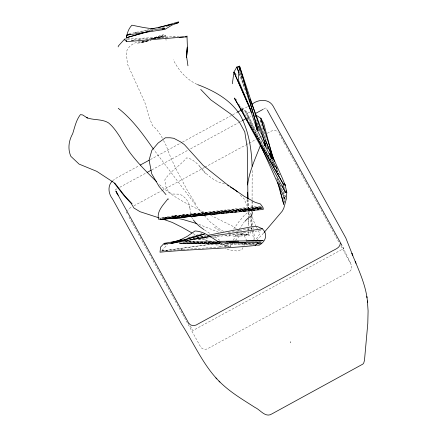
<?xml version="1.0" encoding="UTF-8"?>
<svg xmlns="http://www.w3.org/2000/svg" width="437" height="437" viewBox="0 0 437 437"><rect width="100%" height="100%" fill="white"/><g stroke="black" fill="none" stroke-linecap="round" stroke-linejoin="round"><path stroke-width="0.33" stroke-dasharray="2.19 1.64" d="M251.98 215.982L251.439 227.3M252.138 201.244L252.045 209.951L252.182 169.643M251.291 229.955L251.406 227.961M248.462 231.577L248.309 233.456L246.375 235.03L233.915 234.729L232.003 234.074M248.511 230.949L248.708 228.447M250.936 231.129L249.696 235.232L235.303 236.493L227.699 234.669M261.168 143.189L261.566 141.943M244.911 243.442L243.256 246.987M242.95 247.588L242.038 249.39L237.209 251.029L229.359 249.898L225.175 248.435M230.059 246.555L231.534 243.66M233.298 240.192L236.903 233.271M237.231 232.719L238.859 229.949M239.181 229.398L244.037 222.253M230.07 234.593L228.66 236.772L224.498 234.909M256.35 238.935L259.857 233.702L258.322 230.714M233.598 229.135L238.635 222.062L243.759 215.993L248.626 211.737M229.338 247.632L232.801 243.469M179.607 249.756L161.324 251.002L167.721 244.283M263.555 233.139L257.076 239.957M235.428 240.383L240.47 235.03L244.048 232.194M112.691 180.672L116.144 178.17L139.119 165.672M131.062 207.389L129.434 208.389A5.714 5.348 -26.2 0 0 127.73 210.661M252.002 209.727L254.307 208.46L258.611 207.406L181.59 216.293M150.377 159.554L181.803 142.457M182.398 142.134L232.031 115.144M232.626 114.822L236.772 112.566M242.103 109.665L248.626 106.12M115.166 189.795L117.487 188.533M119.809 187.271L145.335 173.385M151.715 169.917L187.692 150.355M190.592 148.777L239.908 121.956M240.487 121.639L241.645 121.005M246.867 118.165L250.931 115.958M263.691 109.015L266.013 107.753L266.985 109.512M133.962 205.805L161.57 190.794M162.16 190.472L204.265 167.573M204.86 167.251L245.594 145.095M246.184 144.773L248.555 143.483M249.15 143.161L256.262 139.294M259.818 137.36L261.594 136.393M267.357 133.263L271.344 131.095A5.714 5.348 -26.2 0 1 277.937 132.012M247.244 230.081L251.854 228.076L227.114 232.943M154.206 38.882L157.746 37.462L153.939 38.707M146.958 40.996L141.217 42.755L137.092 43.187L147.646 40.668M150.787 38.729L163.192 34.856L165.536 35.643L165.754 37.506M148.919 40.357L145.685 41.411L151.257 40.067M153.442 38.888L163.138 35.736L153.469 38.833M147.023 40.898L141.217 42.755L150.388 40.351M143.762 40.969L141.173 41.783L144.461 40.952M150.874 38.746L163.192 34.856M189.002 237.619L202.478 233.549L186.73 238.078M146.657 31.147L147.963 30.765M151.197 30.541L153.158 29.973M150.568 30.3L153.179 29.574M151.852 30.656L153.158 30.29M162.324 27.749L167.557 26.296M158.249 38.298L165.454 36.413L157.538 38.303M153.026 38.795L165.536 35.643L152.262 38.729M140.315 41.504C134.132 42.362 128.194 45.819 126.348 52.123L127.391 64.026L144.794 102.285L148.859 116.351L152.497 125.654L156.533 129.276L161.062 135.661L162.564 138.605M129.008 33.933L134.317 32.748M136.311 32.305L148.913 29.492M137.573 32.731L152.196 29.47M192.897 238.274L206.958 235.516M193.023 238.536L205.69 236.188L192.946 238.362M140.965 32.267L142.293 32.07M198.524 239.318L210.629 237.597M213.316 237.215L262.408 230.228M161.28 251.073L219.773 243.054L161.324 251.002M223.345 212.48L225.377 212.256M228.092 211.967L229.447 211.819M238.263 210.863L240.978 210.568M241.656 210.497L257.928 208.733M258.606 208.662L261.998 208.291M262.637 207.204L162.362 218.025L173.183 216.96M245.67 210.339L247.703 210.126M251.095 209.765L252.449 209.623M261.244 206.914L172.036 216.151L258.628 206.177L261.244 206.914L168.037 216.424L164.968 217.528L261.954 207.488M178.88 216.686L176.204 216.845M182.256 216.331L184.955 216.053M187.653 215.774L190.352 215.49M193.056 215.212L197.775 214.72M198.453 214.649L261.217 208.127L186.998 215.736M170.807 217.397L172.156 217.26M181.601 216.288L184.299 216.015M173.86 216.894L262.468 208.176L160.237 218.139L173.107 216.927M173.784 216.867L208.323 213.622M209.001 213.556L213.742 213.114M214.42 213.048L217.806 212.732M220.516 212.475L229.321 211.65M232.031 211.393L234.063 211.208M238.127 210.825L239.481 210.694M242.191 210.443L252.346 209.487M255.055 209.236L256.41 209.105M259.119 208.853L263.183 208.471M138.9 39.849L140.933 39.691M145.674 39.308L147.706 39.144M152.447 38.767L154.48 38.603M159.221 38.227L161.253 38.063M165.994 37.686L168.027 37.522M172.768 37.14L174.8 36.981M182.994 249.527L219.565 247.031M220.243 246.987L227.016 246.523M198.42 239.492C208.536 239.367 218.172 243.404 227.491 246.927M127.375 38.909L178.864 36.402M127.271 39.68L131.335 39.483M134.05 39.352L154.381 38.358M157.096 38.227L161.16 38.03M217.692 242.89L179.727 243.824L179.372 242.437M254.296 241.994L261.752 241.814L251.548 241.989M182.912 242.398L216.249 241.661M218.227 242.584L179.694 243.081L219.767 243.436M185.403 241.836L215.43 241.366M223.842 243.475L228.595 243.518M240.82 243.627L257.125 243.775M216.976 242.164L185.692 241.781L217.009 242.3M220.314 243.704L180.142 243.262L179.946 241.923M225.082 243.759L255.721 244.097L225.186 243.682M184.687 241.983L216.534 242.409M219.751 243.606L179.694 243.081L221.805 244.196M226.557 244.321L251.69 244.982M185.698 241.885L217.664 242.841M225.831 243.081L228.551 243.163M244.196 243.627L255.76 243.972M158.658 217.752L161.133 218.522M223.717 231.249L221.805 230.599L210.317 222.133L203.478 214.523M250.035 112.784L246.304 111.484L240.246 106.393M220.761 246.867L202.653 238.755M198.797 224.323L218.549 232.249M224.547 183.928C213.819 181.481 205.729 174.183 199.316 165.661C195.563 162.318 191.881 158.456 186.594 157.861C180.017 165.902 170.244 170.916 164.815 179.913L165.689 186.244L168.54 191.98L172.162 194.023L179.733 194.165C184.944 196.612 189.248 201.697 189.86 207.537L189.756 206.466L190.614 214.676M196.912 84.292C186.309 79.408 178.362 70.122 173.287 59.771M206.919 213.556C190.385 205.619 173.423 197.71 159.926 185.009L158.97 184.059M210.558 215.283L233.516 226.639L239.542 231.086M193.159 233.642L197.906 236.198M198.496 236.515L199.687 237.154M204.554 229.982L210.689 233.893M214.37 227.218L221.144 231.676M215.02 236.838L219.767 240.323M241.732 232.703L243.376 233.91L246.402 239.968M241.24 108.097L245.299 111.506L259.25 139.583M250.073 209.334L248.298 207.499L246.25 204.33L244.179 198.917L239.072 193.891M199.589 166.431L205.685 173.789M203.019 214.015L198.917 209.454L153.737 149.514M191.564 217.216L193.017 219.45M195.661 203.795L187.681 191.024L175.712 168.338L170.725 157.549L166.186 145.663L162.87 139.195M235.598 98.554L237.258 101.357M238.64 103.886L239.989 106.24M243.027 111.539L244.376 113.893M246.736 118.012L248.762 121.546M250.111 123.9L253.149 129.199M254.498 131.553L260.905 142.741M262.593 145.685L274.742 166.879M276.424 169.818L279.462 175.117M241.934 109.354L243.289 111.719M244.638 114.09L247.681 119.416M249.035 121.786L274.72 166.776M276.413 169.736L279.456 175.062M341.057 243.857L343.64 248.549L192.793 330.591L189.882 325.314M283.952 142.511L278.784 133.143A5.714 5.348 -26.2 0 0 278.254 132.362M284.274 143.096L305.736 182.027M306.064 182.617L309.658 189.134M309.986 189.729L339.27 242.841M340.898 245.796L351.703 265.701A5.714 5.348 -26.2 0 1 349.13 271.787L207.138 348.945A5.714 5.348 -26.2 0 1 200.78 347.197L163.613 279.899M163.291 279.309L128.582 216.32M241.863 109.381L242.83 111.173M282.597 184.682L284.858 188.866M256.169 226.535L254.634 223.547L252.062 216.495M256.475 227.131L258.01 230.119M268.531 155.927L246.304 111.484L259.256 139.867M269.749 158.358L270.661 160.188M283.449 185.752L284.973 188.8M126.178 211.655L127.702 214.704M341.068 243.562L351.151 264.39M276.708 178.116L277.834 180.585M278.112 181.202L285.716 197.863M245.299 111.506L253.695 130.051M235.341 73.247L236.171 75.109M249.511 104.984L250.062 106.229M256.175 119.924L257.289 122.415M257.153 124.414L259.917 130.641M266.827 146.204L267.657 148.072M235.33 73.247L236.144 75.12M256.841 122.54L259.567 128.778M258.382 128.232L260.556 133.225M266.532 146.941L267.346 148.809M239.869 72.575L242.54 79.594M239.257 73.394L245.796 90.601M267.335 147.318L268.302 149.869M251.827 215.856L250.663 212.65L250.975 214.649M239.372 74.088L247.429 96.566M256.634 122.262L260.55 133.181M239.744 72.58L244.769 86.63M254.82 114.734L255.732 117.291M254.842 114.931L255.705 117.526M258.709 126.593L260.643 132.422M277.096 169.977L278.32 173.86M283.826 191.33L285.667 197.153M260.392 120.197L261.2 122.786M264.03 131.865L266.45 139.643M280.592 185.02L283.618 194.744M240.071 70.936L241.972 77.486M242.923 80.763L248.631 100.417M273.54 163.547L274.469 166.83M278.91 182.6L279.838 185.883M282.985 197.054L284.651 202.965L283.116 197.043M260.337 120.224L264.549 135.344M271.688 160.991L272.24 162.963M279.478 183.24L280.86 188.5M273.152 163.596L273.841 166.229M277.096 178.728L277.61 180.705M248.773 209.547L247.063 201.091L247.042 199.064M248.904 210.197L249.844 215.468M251.078 215.315L252.744 225.973M252.848 226.639L253.269 229.305M253.373 229.971L254.935 239.962M249.948 216.135L253.586 239.476M165.831 38.123L166.12 40.608M246.321 233.828L246.375 235.03M248.358 212.721L248.5 216.676M248.598 219.314L248.861 226.568M247.91 199.463L248.314 211.393M248.336 212.098L248.489 216.73M248.511 217.391L248.773 225.334M247.97 199.496L248.26 209.449M290.769 341.406L290.283 342.892L291.288 342.346L290.769 341.406M246.637 234.232L235.232 235.325L249.609 234.024L246.637 234.232"/><path stroke-width="0.66" d="M126.708 40.827L126.703 41.63L186.921 36.768L184.889 36.872M239.427 67.648L239.372 70.002L238.531 72.875L238.318 79.933L248.746 104.951L257.388 130.548L277.058 169.245L275.676 166.131M265.346 140.463L282.269 177.979L285.197 185.13L286.803 192.449L286.279 199.097L283.826 208.127L282.28 211.126L263.997 232.637M232.347 83.746L233.926 72.11L236.838 67.019L239.558 66.134L258.152 130.532L239.558 66.134L266.013 146.029L261.446 133.258M340.319 243.245C340.21 248.052 334.666 249.429 331.339 251.466L197.879 324.052C195.257 326.057 191.056 326.319 188.921 323.478M247.582 184.938C249.325 170.9 255.59 158.101 260.578 145.051M130.259 34.365L126.938 35.102L126.331 37.74L147.925 31.748M118.143 46.885L118.389 45.967L124.665 39.04L126.697 38.942M112.249 181.137C107.376 185.911 108.409 193.837 112.451 198.797L181.453 323.948C194.831 344.542 204.33 368.325 223.023 384.942C232.719 393.748 244.059 400.418 255.028 407.464C260.359 409.78 265.478 418.133 271.88 413.905L362.896 364.081L363.753 362.939L364.485 360.301L367.79 323.511L368.091 310.931L367.391 300.946M244.884 221.373L247.435 218.735L251.723 215.496L252.357 212.852L251.657 210.563M257.125 243.775L255.246 245.496C224.072 248.648 192.657 249.227 161.433 252.045L159.997 252.187L160.63 247.025L164.132 243.349L178.209 240.913M140.304 165.028L149.192 160.199M237.362 112.243L241.514 109.987M252.007 104.279C258.092 99.199 268.646 98.412 273.065 106.016L345.787 237.908L352.785 255.552L351.916 253.487C358.285 269.285 366.113 285.022 367.55 302.257M147.078 172.44L151.136 170.233M242.229 120.694L245.709 118.798M254.99 113.751L263.112 109.332M181.3 239.94L178.733 240.716L187.227 236.357L194.995 230.971C208.072 231.468 216.534 243.644 229.048 246.386M158.429 27.733L178.7 21.85M147.269 31.677L126.331 37.74C127.118 33.207 128.615 28.525 131.925 25.188L143.68 27.542L155.397 29.235L164.869 28.656L162.214 29.055M174.751 23.713L178.678 22.577L172.14 25.024L164.88 29.41L126.938 35.102M182.147 239.405L171.014 242.622L173.686 242.125M176.286 241.945L171.042 243.414L164.165 244.097L166.852 243.649M180.874 240.661L204.483 234.057L178.766 241.656L171.042 243.414L208.482 236.75L194.383 239.088M166.251 25.941L172.134 24.308L150.907 29.044M134.984 32.6L136.311 32.305M207.624 235.385L251.816 226.727L257.48 226.617L262.402 228.797C268.334 234.522 265.521 241.677 259.163 245.184L255.088 245.075M184.31 240.754L185.654 240.53M186.998 240.312L188.336 240.088M189.68 239.864L193.039 239.307M148.269 31.164L150.262 30.863M209.017 236.444L262.402 228.797M172.484 217.987L173.844 217.839M176.553 217.544L177.908 217.397M181.978 216.96L180.623 217.107L182.644 216.949M172.478 218.014L173.839 217.872M176.548 217.588L178.58 217.375M185.359 216.665L186.714 216.517M211.115 214.365L162.4 219.308L158.462 219.205C156.615 210.929 163.547 204.663 168.037 198.677L168.267 199.414M212.469 214.228L219.909 213.475M226 212.857L228.704 212.579M234.795 211.961L236.827 211.754L234.767 211.934M241.563 211.279L239.531 211.481L240.863 211.322M250.357 210.383L248.325 210.59L249.669 210.437M188.713 216.55L160.27 219.407L263.265 209.427L263.183 208.471L262.954 207.389L260.447 203.981L255.071 202.293L244.48 196.481L226.35 183.928L203.052 165.279L184.419 144.625L180.749 141.992L173.817 138.3L170.113 137.77L165.344 137.792L158.107 143.052L151.847 150.333L149.083 160.133L151.732 173.833L159.101 186.49L166.011 194.651M190.068 216.419L197.519 215.67M198.873 215.534L202.26 215.195M203.615 215.059L206.324 214.786M207.679 214.649L210.388 214.376M212.42 214.174L215.13 213.901M216.484 213.769L219.194 213.496M225.962 212.814L227.994 212.611M131.45 40.45L133.482 40.286M180.962 249.664L182.316 249.571M179.465 37.134L183.535 36.937M226.459 241.437L238.706 241.164M246.189 241L263.2 240.623L216.796 241.344M218.336 242.18L257.103 242.65L259.157 244.075M229.409 242.584L242.278 242.754M257.185 242.95L261.25 243.005L257.169 242.945M229.944 242.508L245.594 242.759M175.177 217.866L182.611 219.379L196.961 223.646M158.658 217.752L140.026 211.71L133.946 208.034L131.176 203.418L123.89 195.497L113.86 182.568L96.741 171.337L79.081 164.093L70.854 156.337C67.598 148.995 68.735 140.583 72.673 133.744C74.738 127.227 76.125 120.153 80.392 114.652L82.68 114.936L87.389 117.995L86.75 117.7C93.857 120.415 101.816 118.777 108.502 122.857C113.44 126.91 116.936 132.291 120.394 137.584C129.259 154.567 142.992 168.409 156.572 181.694M162.99 219.155L172.276 222.433L182.202 227.409L192.001 232.987M197.502 84.565C214.452 90.945 231.026 99.969 240.694 115.963C248.8 131.417 251.559 149.05 252.111 166.317M227.639 185.277L228.759 185.987M230.436 187.047L236.024 190.592L237.329 192.007M256.055 115.188L260.769 118.219L263.708 123.409L272.196 155.627M203.986 229.633L199.578 226.475L196.142 223.329L193.383 220.008M124.556 39.816L126.703 41.63L126.419 40.504M118.252 108.321C132.564 119.492 143.03 134.257 153.332 148.984M215.9 377.934L216.883 378.917M218.992 381.091L219.931 382.036M200.73 89.405L210.776 99.849L230.572 113.91L239.137 121.617L244.775 131.876L247.244 147.477L247.948 198.835M132.056 203.735L124.736 195.88L114.74 182.988M239.214 106.393L234.292 98.035L284.023 185.359L239.214 106.393L285.629 192.679L282.297 185.965M267.307 110.102L340.734 243.267M116.783 192.728L188.91 323.549M118.181 195.279L115.827 190.953L117.351 193.995M285.885 190.625L286.803 192.449M261.25 146.745L285.033 199.283L284.427 197.338M248.03 103.869L233.926 72.11L251.586 112.642M248.582 105.115L251.067 110.714M270.186 153.114L272.639 158.729L250.068 99.379M269.247 153.179L271.694 158.789L270.481 155.605M355.21 261.392L356.008 263.287M238.777 72.121L236.838 67.019L238.908 72.804M264.003 142.812L265.15 146.024L264.724 144.729M239.596 68.942L238.739 66.353L239.689 69.625M274.441 161.57L260.769 118.219L264.287 130.701M277.55 182.038L283.777 204.396L280.177 190.576M278.467 183.993L278.981 185.971M279.325 187.282L279.838 189.259M187.943 65.785L186.615 56.597L187.304 47.103L186.555 57.613L187.375 46.224L186.992 36.003M366.823 296.439L366.993 297.805M247.664 192.171L247.888 198.813M169.775 218.282L167.737 218.5L169.769 218.298M223.968 213.059L221.264 213.338L223.93 213.021M232.768 212.169L230.059 212.442L232.735 212.136M245.621 210.863L243.589 211.071L245.605 210.847M254.416 209.973L253.061 210.11L254.41 209.962M258.475 209.558L257.125 209.694L258.475 209.558M285.197 185.13L284.187 183.36L285.197 185.13M257.388 130.548L255.295 123.343L257.388 130.548"/></g></svg>
